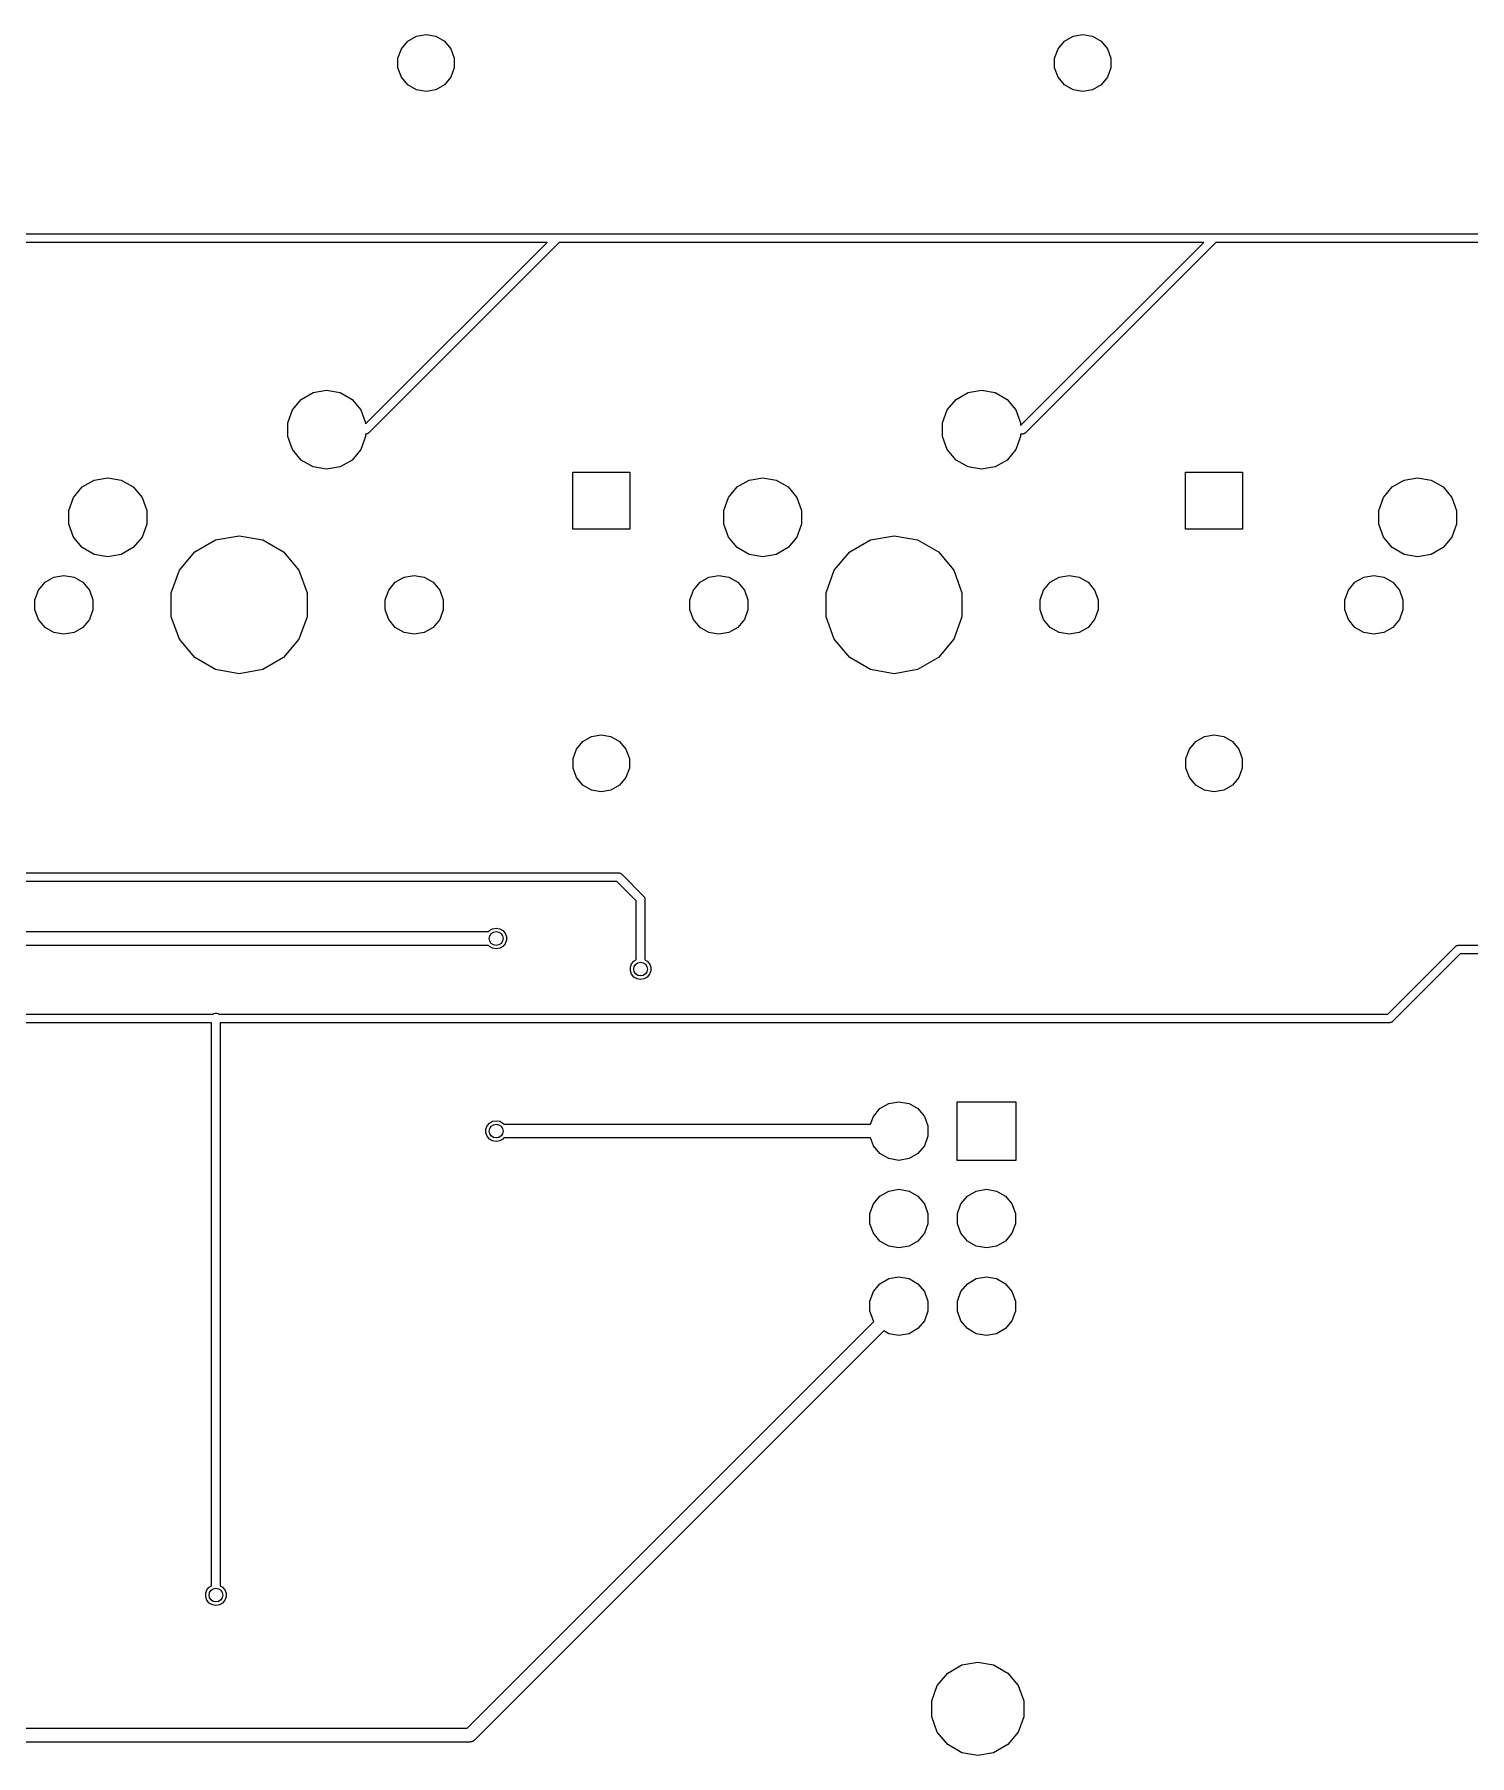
# Model space of a CAD drawing. Extents: x 45 to 336, y -254 to -147.
# Drawn here: x 184.69 to 226.32, y -253.39 to -203.45 of the extents above; entities that cross this region are included whole.
import ezdxf

# ---------------------------------------------------------------- set-up
doc = ezdxf.new("R2010")
doc.units = 0
doc.header["$MEASUREMENT"] = 0
doc.layers.add('BLACK', color=7, linetype='CONTINUOUS')

msp = doc.modelspace()

# ---------------------------------------------------------------- linework, layer by layer
at = {"layer": 'Black'}
for p, q in [((195.332, -203.866), (195.517, -203.645)), ((195.517, -203.645), (195.767, -203.501)), ((195.767, -203.501), (196.05, -203.451)), ((196.05, -203.451), (196.333, -203.501)), ((196.333, -203.501), (196.583, -203.645)), ((196.583, -203.645), (196.768, -203.866)), ((214.382, -203.866), (214.567, -203.645)), ((214.567, -203.645), (214.817, -203.501)), ((214.817, -203.501), (215.1, -203.451)), ((215.1, -203.451), (215.383, -203.501)), ((215.383, -203.501), (215.633, -203.645)), ((215.633, -203.645), (215.818, -203.866)), ((195.234, -204.136), (195.332, -203.866)), ((195.234, -204.424), (195.234, -204.136)), ((196.768, -203.866), (196.866, -204.136)), ((196.866, -204.136), (196.866, -204.424)), ((214.284, -204.136), (214.382, -203.866)), ((214.284, -204.424), (214.284, -204.136)), ((215.818, -203.866), (215.916, -204.136)), ((215.916, -204.136), (215.916, -204.424)), ((195.332, -204.694), (195.234, -204.424)), ((195.517, -204.915), (195.332, -204.694)), ((196.768, -204.694), (196.583, -204.915)), ((196.866, -204.424), (196.768, -204.694)), ((214.382, -204.694), (214.284, -204.424)), ((214.567, -204.915), (214.382, -204.694)), ((215.818, -204.694), (215.633, -204.915)), ((215.916, -204.424), (215.818, -204.694)), ((195.767, -205.059), (195.517, -204.915)), ((196.05, -205.109), (195.767, -205.059)), ((196.333, -205.059), (196.05, -205.109)), ((196.583, -204.915), (196.333, -205.059)), ((214.817, -205.059), (214.567, -204.915)), ((215.1, -205.109), (214.817, -205.059)), ((215.383, -205.059), (215.1, -205.109)), ((215.633, -204.915), (215.383, -205.059)), ((180.81, -209.235), (199.86, -209.235)), ((199.558, -209.485), (180.862, -209.485)), ((194.295, -214.748), (199.558, -209.485)), ((199.912, -209.485), (194.388, -215.008)), ((199.86, -209.235), (215.1, -209.235)), ((215.1, -209.485), (199.912, -209.485)), ((213.298, -214.795), (218.608, -209.485)), ((218.962, -209.485), (213.438, -215.008)), ((215.1, -209.235), (218.91, -209.235)), ((218.608, -209.485), (215.1, -209.485)), ((218.91, -209.235), (237.96, -209.235)), ((237.658, -209.485), (218.962, -209.485)), ((192.171, -214.346), (192.427, -214.041)), ((192.427, -214.041), (192.773, -213.842)), ((192.773, -213.842), (193.165, -213.773)), ((193.165, -213.773), (193.557, -213.842)), ((193.557, -213.842), (193.903, -214.041)), ((193.903, -214.041), (194.159, -214.346)), ((211.171, -214.346), (211.427, -214.041)), ((211.427, -214.041), (211.773, -213.842)), ((211.773, -213.842), (212.165, -213.773)), ((212.165, -213.773), (212.557, -213.842)), ((212.557, -213.842), (212.903, -214.041)), ((212.903, -214.041), (213.159, -214.346)), ((192.035, -214.721), (192.171, -214.346)), ((192.035, -215.119), (192.035, -214.721)), ((194.159, -214.346), (194.295, -214.721)), ((194.295, -214.721), (194.295, -214.748)), ((211.035, -214.721), (211.171, -214.346)), ((211.035, -215.119), (211.035, -214.721)), ((213.159, -214.346), (213.295, -214.721)), ((213.295, -214.721), (213.295, -214.795)), ((192.171, -215.494), (192.035, -215.119)), ((194.295, -215.119), (194.159, -215.494)), ((194.3, -215.045), (194.295, -215.045)), ((194.295, -215.045), (194.295, -215.119)), ((194.305, -215.044), (194.3, -215.045)), ((194.311, -215.045), (194.305, -215.044)), ((194.327, -215.04), (194.311, -215.045)), ((194.343, -215.037), (194.327, -215.04)), ((194.348, -215.035), (194.343, -215.037)), ((194.353, -215.033), (194.348, -215.035)), ((194.366, -215.024), (194.353, -215.033)), ((194.38, -215.016), (194.366, -215.024)), ((194.384, -215.012), (194.38, -215.016)), ((194.388, -215.008), (194.384, -215.012)), ((211.171, -215.494), (211.035, -215.119)), ((213.295, -215.119), (213.159, -215.494)), ((213.295, -214.795), (213.298, -214.795)), ((213.35, -215.045), (213.295, -215.045)), ((213.295, -215.045), (213.295, -215.119)), ((213.355, -215.044), (213.35, -215.045)), ((213.361, -215.045), (213.355, -215.044)), ((213.377, -215.04), (213.361, -215.045)), ((213.393, -215.037), (213.377, -215.04)), ((213.398, -215.035), (213.393, -215.037)), ((213.403, -215.033), (213.398, -215.035)), ((213.416, -215.024), (213.403, -215.033)), ((213.43, -215.016), (213.416, -215.024)), ((213.434, -215.012), (213.43, -215.016)), ((213.438, -215.008), (213.434, -215.012)), ((192.427, -215.799), (192.171, -215.494)), ((194.159, -215.494), (193.903, -215.799)), ((211.427, -215.799), (211.171, -215.494)), ((213.159, -215.494), (212.903, -215.799)), ((192.773, -215.998), (192.427, -215.799)), ((193.165, -216.067), (192.773, -215.998)), ((193.557, -215.998), (193.165, -216.067)), ((193.903, -215.799), (193.557, -215.998)), ((200.304, -217.805), (200.304, -216.154)), ((200.304, -216.154), (201.956, -216.154)), ((201.956, -216.154), (201.956, -217.805)), ((211.773, -215.998), (211.427, -215.799)), ((212.165, -216.067), (211.773, -215.998)), ((212.557, -215.998), (212.165, -216.067)), ((212.903, -215.799), (212.557, -215.998)), ((218.084, -217.805), (218.084, -216.154)), ((218.084, -216.154), (219.736, -216.154)), ((219.736, -216.154), (219.736, -217.805)), ((185.821, -216.886), (186.077, -216.581)), ((186.077, -216.581), (186.423, -216.382)), ((186.423, -216.382), (186.815, -216.313)), ((186.815, -216.313), (187.207, -216.382)), ((187.207, -216.382), (187.553, -216.581)), ((187.553, -216.581), (187.809, -216.886)), ((204.821, -216.886), (205.077, -216.581)), ((205.077, -216.581), (205.423, -216.382)), ((205.423, -216.382), (205.815, -216.313)), ((205.815, -216.313), (206.207, -216.382)), ((206.207, -216.382), (206.553, -216.581)), ((206.553, -216.581), (206.809, -216.886)), ((223.821, -216.886), (224.077, -216.581)), ((224.077, -216.581), (224.423, -216.382)), ((224.423, -216.382), (224.815, -216.313)), ((224.815, -216.313), (225.207, -216.382)), ((225.207, -216.382), (225.553, -216.581)), ((225.553, -216.581), (225.809, -216.886)), ((185.685, -217.261), (185.821, -216.886)), ((187.809, -216.886), (187.945, -217.261)), ((204.685, -217.261), (204.821, -216.886)), ((206.809, -216.886), (206.945, -217.261)), ((223.685, -217.261), (223.821, -216.886)), ((225.809, -216.886), (225.945, -217.261)), ((185.685, -217.659), (185.685, -217.261)), ((185.821, -218.034), (185.685, -217.659)), ((187.945, -217.659), (187.809, -218.034)), ((187.945, -217.261), (187.945, -217.659)), ((204.685, -217.659), (204.685, -217.261)), ((204.821, -218.034), (204.685, -217.659)), ((206.945, -217.659), (206.809, -218.034)), ((206.945, -217.261), (206.945, -217.659)), ((223.685, -217.659), (223.685, -217.261)), ((223.821, -218.034), (223.685, -217.659)), ((225.945, -217.659), (225.809, -218.034)), ((225.945, -217.261), (225.945, -217.659)), ((186.077, -218.339), (185.821, -218.034)), ((187.809, -218.034), (187.553, -218.339)), ((189.338, -218.467), (189.94, -218.119)), ((189.94, -218.119), (190.625, -217.998)), ((190.625, -217.998), (191.31, -218.119)), ((191.31, -218.119), (191.912, -218.467)), ((201.956, -217.805), (200.304, -217.805)), ((205.077, -218.339), (204.821, -218.034)), ((206.809, -218.034), (206.553, -218.339)), ((208.338, -218.467), (208.94, -218.119)), ((208.94, -218.119), (209.625, -217.998)), ((209.625, -217.998), (210.31, -218.119)), ((210.31, -218.119), (210.912, -218.467)), ((219.736, -217.805), (218.084, -217.805)), ((224.077, -218.339), (223.821, -218.034)), ((225.809, -218.034), (225.553, -218.339)), ((186.423, -218.538), (186.077, -218.339)), ((186.815, -218.607), (186.423, -218.538)), ((187.207, -218.538), (186.815, -218.607)), ((187.553, -218.339), (187.207, -218.538)), ((188.892, -218.999), (189.338, -218.467)), ((191.912, -218.467), (192.358, -218.999)), ((205.423, -218.538), (205.077, -218.339)), ((205.815, -218.607), (205.423, -218.538)), ((206.207, -218.538), (205.815, -218.607)), ((206.553, -218.339), (206.207, -218.538)), ((207.892, -218.999), (208.338, -218.467)), ((210.912, -218.467), (211.358, -218.999)), ((224.423, -218.538), (224.077, -218.339)), ((224.815, -218.607), (224.423, -218.538)), ((225.207, -218.538), (224.815, -218.607)), ((225.553, -218.339), (225.207, -218.538)), ((184.996, -219.346), (185.253, -219.197)), ((185.253, -219.197), (185.545, -219.146)), ((185.545, -219.146), (185.837, -219.197)), ((185.837, -219.197), (186.094, -219.346)), ((188.654, -219.652), (188.892, -218.999)), ((192.358, -218.999), (192.596, -219.652)), ((195.156, -219.346), (195.413, -219.197)), ((195.413, -219.197), (195.705, -219.146)), ((195.705, -219.146), (195.997, -219.197)), ((195.997, -219.197), (196.254, -219.346)), ((203.996, -219.346), (204.253, -219.197)), ((204.253, -219.197), (204.545, -219.146)), ((204.545, -219.146), (204.837, -219.197)), ((204.837, -219.197), (205.094, -219.346)), ((207.654, -219.652), (207.892, -218.999)), ((211.358, -218.999), (211.596, -219.652)), ((214.156, -219.346), (214.413, -219.197)), ((214.413, -219.197), (214.705, -219.146)), ((214.705, -219.146), (214.997, -219.197)), ((214.997, -219.197), (215.254, -219.346)), ((222.996, -219.346), (223.253, -219.197)), ((223.253, -219.197), (223.545, -219.146)), ((223.545, -219.146), (223.837, -219.197)), ((223.837, -219.197), (224.094, -219.346)), ((184.704, -219.852), (184.805, -219.573)), ((184.805, -219.573), (184.996, -219.346)), ((186.094, -219.346), (186.285, -219.573)), ((186.285, -219.573), (186.386, -219.852)), ((188.654, -220.348), (188.654, -219.652)), ((192.596, -219.652), (192.596, -220.348)), ((194.864, -219.852), (194.965, -219.573)), ((194.965, -219.573), (195.156, -219.346)), ((196.254, -219.346), (196.445, -219.573)), ((196.445, -219.573), (196.546, -219.852)), ((203.704, -219.852), (203.805, -219.573)), ((203.805, -219.573), (203.996, -219.346)), ((205.094, -219.346), (205.285, -219.573)), ((205.285, -219.573), (205.386, -219.852)), ((207.654, -220.348), (207.654, -219.652)), ((211.596, -219.652), (211.596, -220.348)), ((213.864, -219.852), (213.965, -219.573)), ((213.965, -219.573), (214.156, -219.346)), ((215.254, -219.346), (215.445, -219.573)), ((215.445, -219.573), (215.546, -219.852)), ((222.704, -219.852), (222.805, -219.573)), ((222.805, -219.573), (222.996, -219.346)), ((224.094, -219.346), (224.285, -219.573)), ((224.285, -219.573), (224.386, -219.852)), ((184.704, -220.148), (184.704, -219.852)), ((184.805, -220.427), (184.704, -220.148)), ((186.386, -220.148), (186.285, -220.427)), ((186.386, -219.852), (186.386, -220.148)), ((194.864, -220.148), (194.864, -219.852)), ((194.965, -220.427), (194.864, -220.148)), ((196.546, -220.148), (196.445, -220.427)), ((196.546, -219.852), (196.546, -220.148)), ((203.704, -220.148), (203.704, -219.852)), ((203.805, -220.427), (203.704, -220.148)), ((205.386, -220.148), (205.285, -220.427)), ((205.386, -219.852), (205.386, -220.148)), ((213.864, -220.148), (213.864, -219.852)), ((213.965, -220.427), (213.864, -220.148)), ((215.546, -220.148), (215.445, -220.427)), ((215.546, -219.852), (215.546, -220.148)), ((222.704, -220.148), (222.704, -219.852)), ((222.805, -220.427), (222.704, -220.148)), ((224.386, -220.148), (224.285, -220.427)), ((224.386, -219.852), (224.386, -220.148)), ((184.996, -220.654), (184.805, -220.427)), ((185.253, -220.803), (184.996, -220.654)), ((186.094, -220.654), (185.837, -220.803)), ((186.285, -220.427), (186.094, -220.654)), ((188.892, -221.001), (188.654, -220.348)), ((192.596, -220.348), (192.358, -221.001)), ((195.156, -220.654), (194.965, -220.427)), ((195.413, -220.803), (195.156, -220.654)), ((196.254, -220.654), (195.997, -220.803)), ((196.445, -220.427), (196.254, -220.654)), ((203.996, -220.654), (203.805, -220.427)), ((204.253, -220.803), (203.996, -220.654)), ((205.094, -220.654), (204.837, -220.803)), ((205.285, -220.427), (205.094, -220.654)), ((207.892, -221.001), (207.654, -220.348)), ((211.596, -220.348), (211.358, -221.001)), ((214.156, -220.654), (213.965, -220.427)), ((214.413, -220.803), (214.156, -220.654)), ((215.254, -220.654), (214.997, -220.803)), ((215.445, -220.427), (215.254, -220.654)), ((222.996, -220.654), (222.805, -220.427)), ((223.253, -220.803), (222.996, -220.654)), ((224.094, -220.654), (223.837, -220.803)), ((224.285, -220.427), (224.094, -220.654)), ((185.545, -220.854), (185.253, -220.803)), ((185.837, -220.803), (185.545, -220.854)), ((189.338, -221.533), (188.892, -221.001)), ((192.358, -221.001), (191.912, -221.533)), ((195.705, -220.854), (195.413, -220.803)), ((195.997, -220.803), (195.705, -220.854)), ((204.545, -220.854), (204.253, -220.803)), ((204.837, -220.803), (204.545, -220.854)), ((208.338, -221.533), (207.892, -221.001)), ((211.358, -221.001), (210.912, -221.533)), ((214.705, -220.854), (214.413, -220.803)), ((214.997, -220.803), (214.705, -220.854)), ((223.545, -220.854), (223.253, -220.803)), ((223.837, -220.803), (223.545, -220.854)), ((189.94, -221.881), (189.338, -221.533)), ((191.912, -221.533), (191.31, -221.881)), ((208.94, -221.881), (208.338, -221.533)), ((210.912, -221.533), (210.31, -221.881)), ((190.625, -222.002), (189.94, -221.881)), ((191.31, -221.881), (190.625, -222.002)), ((209.625, -222.002), (208.94, -221.881)), ((210.31, -221.881), (209.625, -222.002)), ((200.314, -224.456), (200.412, -224.186)), ((200.412, -224.186), (200.597, -223.965)), ((200.597, -223.965), (200.847, -223.821)), ((200.847, -223.821), (201.13, -223.771)), ((201.13, -223.771), (201.413, -223.821)), ((201.413, -223.821), (201.663, -223.965)), ((201.663, -223.965), (201.848, -224.186)), ((201.848, -224.186), (201.946, -224.456)), ((218.094, -224.456), (218.192, -224.186)), ((218.192, -224.186), (218.377, -223.965)), ((218.377, -223.965), (218.627, -223.821)), ((218.627, -223.821), (218.91, -223.771)), ((218.91, -223.771), (219.193, -223.821)), ((219.193, -223.821), (219.443, -223.965)), ((219.443, -223.965), (219.628, -224.186)), ((219.628, -224.186), (219.726, -224.456)), ((200.314, -224.744), (200.314, -224.456)), ((201.946, -224.456), (201.946, -224.744)), ((218.094, -224.744), (218.094, -224.456)), ((219.726, -224.456), (219.726, -224.744)), ((200.412, -225.014), (200.314, -224.744)), ((200.597, -225.235), (200.412, -225.014)), ((201.848, -225.014), (201.663, -225.235)), ((201.946, -224.744), (201.848, -225.014)), ((218.192, -225.014), (218.094, -224.744)), ((218.377, -225.235), (218.192, -225.014)), ((219.628, -225.014), (219.443, -225.235)), ((219.726, -224.744), (219.628, -225.014)), ((200.847, -225.379), (200.597, -225.235)), ((201.13, -225.429), (200.847, -225.379)), ((201.413, -225.379), (201.13, -225.429)), ((201.663, -225.235), (201.413, -225.379)), ((218.627, -225.379), (218.377, -225.235)), ((218.91, -225.429), (218.627, -225.379)), ((219.193, -225.379), (218.91, -225.429)), ((219.443, -225.235), (219.193, -225.379)), ((152.108, -227.777), (201.638, -227.777)), ((201.586, -228.027), (152.16, -228.027)), ((202.148, -228.589), (201.586, -228.027)), ((201.638, -227.777), (201.643, -227.778)), ((201.643, -227.778), (201.649, -227.777)), ((201.649, -227.777), (201.665, -227.782)), ((201.665, -227.782), (201.681, -227.785)), ((201.681, -227.785), (201.686, -227.787)), ((201.686, -227.787), (201.691, -227.789)), ((201.691, -227.789), (201.704, -227.798)), ((201.704, -227.798), (201.718, -227.806)), ((201.718, -227.806), (201.722, -227.81)), ((201.722, -227.81), (201.726, -227.814)), ((201.726, -227.814), (202.361, -228.449)), ((202.148, -229.299), (202.148, -228.589)), ((202.361, -228.449), (202.365, -228.453)), ((202.365, -228.453), (202.369, -228.457)), ((202.369, -228.457), (202.377, -228.471)), ((202.377, -228.471), (202.386, -228.484)), ((202.386, -228.484), (202.388, -228.489)), ((202.388, -228.489), (202.39, -228.494)), ((202.39, -228.494), (202.393, -228.51)), ((202.393, -228.51), (202.398, -228.526)), ((202.398, -228.526), (202.397, -228.532)), ((202.397, -228.532), (202.398, -228.537)), ((202.398, -228.537), (202.398, -229.299)), ((161.259, -229.48), (197.863, -229.48)), ((197.863, -229.48), (197.888, -229.449)), ((197.888, -229.449), (197.979, -229.397)), ((197.979, -229.397), (198.082, -229.379)), ((198.082, -229.379), (198.185, -229.397)), ((198.185, -229.397), (198.276, -229.449)), ((198.276, -229.449), (198.343, -229.529)), ((198.343, -229.529), (198.379, -229.628)), ((198.379, -229.628), (198.379, -229.732)), ((202.148, -230.299), (202.148, -229.299)), ((202.398, -229.299), (202.398, -230.299)), ((197.863, -229.88), (161.259, -229.88)), ((197.888, -229.911), (197.863, -229.88)), ((197.979, -229.963), (197.888, -229.911)), ((198.082, -229.981), (197.979, -229.963)), ((198.185, -229.963), (198.082, -229.981)), ((198.276, -229.911), (198.185, -229.963)), ((198.343, -229.831), (198.276, -229.911)), ((198.379, -229.732), (198.343, -229.831)), ((223.948, -231.875), (225.912, -229.912)), ((226.052, -230.125), (224.088, -232.088)), ((225.912, -229.912), (225.916, -229.908)), ((225.916, -229.908), (225.92, -229.904)), ((225.92, -229.904), (225.934, -229.896)), ((225.934, -229.896), (225.947, -229.887)), ((225.947, -229.887), (225.952, -229.885)), ((225.952, -229.885), (225.957, -229.883)), ((225.957, -229.883), (225.973, -229.88)), ((225.973, -229.88), (225.989, -229.875)), ((225.989, -229.875), (225.995, -229.876)), ((225.995, -229.876), (226, -229.875)), ((226, -229.875), (233, -229.875)), ((232.948, -230.125), (226.052, -230.125)), ((201.976, -230.517), (202.012, -230.418)), ((201.976, -230.621), (201.976, -230.517)), ((202.012, -230.72), (201.976, -230.621)), ((202.012, -230.418), (202.079, -230.338)), ((202.079, -230.338), (202.148, -230.299)), ((202.398, -230.299), (202.467, -230.338)), ((202.467, -230.338), (202.534, -230.418)), ((202.534, -230.418), (202.57, -230.517)), ((202.57, -230.621), (202.534, -230.72)), ((202.57, -230.517), (202.57, -230.621)), ((202.079, -230.8), (202.012, -230.72)), ((202.17, -230.852), (202.079, -230.8)), ((202.273, -230.87), (202.17, -230.852)), ((202.376, -230.852), (202.273, -230.87)), ((202.467, -230.8), (202.376, -230.852)), ((202.534, -230.72), (202.467, -230.8)), ((184, -231.875), (189.871, -231.875)), ((189.829, -232.125), (184.052, -232.125)), ((189.829, -236.538), (189.829, -232.125)), ((189.871, -231.875), (189.891, -231.858)), ((189.891, -231.858), (189.932, -231.843)), ((189.932, -231.843), (189.976, -231.843)), ((189.976, -231.843), (190.016, -231.858)), ((190.016, -231.858), (190.037, -231.875)), ((190.037, -231.875), (194, -231.875)), ((194, -232.125), (190.079, -232.125)), ((190.079, -232.125), (190.079, -236.538)), ((194, -231.875), (223.948, -231.875)), ((224, -232.125), (194, -232.125)), ((224.005, -232.124), (224, -232.125)), ((224.011, -232.125), (224.005, -232.124)), ((224.027, -232.12), (224.011, -232.125)), ((224.043, -232.117), (224.027, -232.12)), ((224.048, -232.115), (224.043, -232.117)), ((224.053, -232.113), (224.048, -232.115)), ((224.066, -232.104), (224.053, -232.113)), ((224.08, -232.096), (224.066, -232.104)), ((224.084, -232.092), (224.08, -232.096)), ((224.088, -232.088), (224.084, -232.092)), ((209.027, -234.843), (209.216, -234.617)), ((209.216, -234.617), (209.472, -234.469)), ((209.472, -234.469), (209.763, -234.418)), ((209.763, -234.418), (209.769, -234.418)), ((209.769, -234.418), (210.06, -234.469)), ((210.06, -234.469), (210.316, -234.617)), ((210.316, -234.617), (210.505, -234.843)), ((211.456, -236.118), (211.456, -234.418)), ((211.456, -234.418), (213.156, -234.418)), ((213.156, -234.418), (213.156, -236.118)), ((197.785, -235.216), (197.821, -235.117)), ((197.821, -235.117), (197.888, -235.037)), ((197.888, -235.037), (197.979, -234.985)), ((197.979, -234.985), (198.082, -234.967)), ((198.082, -234.967), (198.185, -234.985)), ((198.185, -234.985), (198.276, -235.037)), ((198.276, -235.037), (198.301, -235.068)), ((198.301, -235.068), (208.945, -235.068)), ((208.945, -235.068), (209.027, -234.843)), ((210.505, -234.843), (210.606, -235.12)), ((210.606, -235.12), (210.606, -235.416)), ((197.785, -235.32), (197.785, -235.216)), ((197.821, -235.419), (197.785, -235.32)), ((197.888, -235.499), (197.821, -235.419)), ((197.979, -235.551), (197.888, -235.499)), ((198.082, -235.569), (197.979, -235.551)), ((198.185, -235.551), (198.082, -235.569)), ((198.276, -235.499), (198.185, -235.551)), ((198.301, -235.468), (198.276, -235.499)), ((208.945, -235.468), (198.301, -235.468)), ((209.027, -235.693), (208.945, -235.468)), ((209.216, -235.919), (209.027, -235.693)), ((210.505, -235.693), (210.316, -235.919)), ((210.606, -235.416), (210.505, -235.693)), ((209.472, -236.067), (209.216, -235.919)), ((209.763, -236.118), (209.472, -236.067)), ((209.769, -236.118), (209.763, -236.118)), ((210.06, -236.067), (209.769, -236.118)), ((210.316, -235.919), (210.06, -236.067)), ((213.156, -236.118), (211.456, -236.118)), ((189.829, -248.46), (189.829, -236.538)), ((190.079, -236.538), (190.079, -248.46)), ((209.027, -237.383), (209.216, -237.157)), ((209.216, -237.157), (209.472, -237.009)), ((209.472, -237.009), (209.763, -236.958)), ((209.763, -236.958), (209.769, -236.958)), ((209.769, -236.958), (210.06, -237.009)), ((210.06, -237.009), (210.316, -237.157)), ((210.316, -237.157), (210.505, -237.383)), ((211.567, -237.383), (211.756, -237.157)), ((211.756, -237.157), (212.012, -237.009)), ((212.012, -237.009), (212.303, -236.958)), ((212.303, -236.958), (212.309, -236.958)), ((212.309, -236.958), (212.6, -237.009)), ((212.6, -237.009), (212.856, -237.157)), ((212.856, -237.157), (213.045, -237.383)), ((208.926, -237.66), (209.027, -237.383)), ((208.926, -237.956), (208.926, -237.66)), ((210.505, -237.383), (210.606, -237.66)), ((210.606, -237.66), (210.606, -237.956)), ((211.466, -237.66), (211.567, -237.383)), ((211.466, -237.956), (211.466, -237.66)), ((213.045, -237.383), (213.146, -237.66)), ((213.146, -237.66), (213.146, -237.956)), ((209.027, -238.233), (208.926, -237.956)), ((210.606, -237.956), (210.505, -238.233)), ((211.567, -238.233), (211.466, -237.956)), ((213.146, -237.956), (213.045, -238.233)), ((209.216, -238.459), (209.027, -238.233)), ((209.472, -238.607), (209.216, -238.459)), ((209.763, -238.658), (209.472, -238.607)), ((209.769, -238.658), (209.763, -238.658)), ((210.06, -238.607), (209.769, -238.658)), ((210.316, -238.459), (210.06, -238.607)), ((210.505, -238.233), (210.316, -238.459)), ((211.756, -238.459), (211.567, -238.233)), ((212.012, -238.607), (211.756, -238.459)), ((212.303, -238.658), (212.012, -238.607)), ((212.309, -238.658), (212.303, -238.658)), ((212.6, -238.607), (212.309, -238.658)), ((212.856, -238.459), (212.6, -238.607)), ((213.045, -238.233), (212.856, -238.459)), ((209.216, -239.697), (209.472, -239.549)), ((209.472, -239.549), (209.763, -239.498)), ((209.763, -239.498), (209.769, -239.498)), ((209.769, -239.498), (210.06, -239.549)), ((210.06, -239.549), (210.316, -239.697)), ((211.756, -239.697), (212.012, -239.549)), ((212.012, -239.549), (212.303, -239.498)), ((212.303, -239.498), (212.309, -239.498)), ((212.309, -239.498), (212.6, -239.549)), ((212.6, -239.549), (212.856, -239.697)), ((208.926, -240.2), (209.027, -239.923)), ((209.027, -239.923), (209.216, -239.697)), ((210.316, -239.697), (210.505, -239.923)), ((210.505, -239.923), (210.606, -240.2)), ((211.466, -240.2), (211.567, -239.923)), ((211.567, -239.923), (211.756, -239.697)), ((212.856, -239.697), (213.045, -239.923)), ((213.045, -239.923), (213.146, -240.2)), ((208.926, -240.496), (208.926, -240.2)), ((209.027, -240.773), (208.926, -240.496)), ((210.606, -240.496), (210.505, -240.773)), ((210.606, -240.2), (210.606, -240.496)), ((211.466, -240.496), (211.466, -240.2)), ((211.567, -240.773), (211.466, -240.496)), ((213.146, -240.496), (213.045, -240.773)), ((213.146, -240.2), (213.146, -240.496)), ((197.237, -252.594), (209.041, -240.79)), ((209.331, -241.066), (197.461, -252.935)), ((209.041, -240.79), (209.027, -240.773)), ((209.472, -241.147), (209.331, -241.066)), ((209.763, -241.198), (209.472, -241.147)), ((210.06, -241.147), (209.769, -241.198)), ((210.316, -240.999), (210.06, -241.147)), ((210.505, -240.773), (210.316, -240.999)), ((211.756, -240.999), (211.567, -240.773)), ((212.012, -241.147), (211.756, -240.999)), ((212.303, -241.198), (212.012, -241.147)), ((212.6, -241.147), (212.309, -241.198)), ((212.856, -240.999), (212.6, -241.147)), ((213.045, -240.773), (212.856, -240.999)), ((209.769, -241.198), (209.763, -241.198)), ((212.309, -241.198), (212.303, -241.198)), ((189.657, -248.678), (189.693, -248.579)), ((189.657, -248.782), (189.657, -248.678)), ((189.693, -248.579), (189.76, -248.499)), ((189.76, -248.499), (189.829, -248.46)), ((190.079, -248.46), (190.148, -248.499)), ((190.148, -248.499), (190.215, -248.579)), ((190.215, -248.579), (190.251, -248.678)), ((190.251, -248.678), (190.251, -248.782)), ((189.693, -248.881), (189.657, -248.782)), ((189.76, -248.961), (189.693, -248.881)), ((189.851, -249.013), (189.76, -248.961)), ((189.954, -249.031), (189.851, -249.013)), ((190.057, -249.013), (189.954, -249.031)), ((190.148, -248.961), (190.057, -249.013)), ((190.215, -248.881), (190.148, -248.961)), ((190.251, -248.782), (190.215, -248.881)), ((211.589, -250.759), (212.052, -250.677)), ((212.052, -250.677), (212.515, -250.759)), ((210.878, -251.354), (211.181, -250.994)), ((211.181, -250.994), (211.589, -250.759)), ((212.515, -250.759), (212.923, -250.994)), ((212.923, -250.994), (213.226, -251.354)), ((210.717, -251.797), (210.878, -251.354)), ((213.226, -251.354), (213.387, -251.797)), ((210.717, -252.267), (210.717, -251.797)), ((213.387, -251.797), (213.387, -252.267)), ((153.207, -252.594), (197.237, -252.594)), ((210.878, -252.71), (210.717, -252.267)), ((213.387, -252.267), (213.226, -252.71)), ((197.32, -252.994), (153.124, -252.994)), ((197.329, -252.992), (197.32, -252.994)), ((197.337, -252.993), (197.329, -252.992)), ((197.363, -252.986), (197.337, -252.993)), ((197.388, -252.982), (197.363, -252.986)), ((197.396, -252.978), (197.388, -252.982)), ((197.405, -252.975), (197.396, -252.978)), ((197.426, -252.96), (197.405, -252.975)), ((197.449, -252.947), (197.426, -252.96)), ((197.454, -252.94), (197.449, -252.947)), ((197.461, -252.935), (197.454, -252.94)), ((211.181, -253.07), (210.878, -252.71)), ((211.589, -253.305), (211.181, -253.07)), ((212.923, -253.07), (212.515, -253.305)), ((213.226, -252.71), (212.923, -253.07)), ((212.052, -253.387), (211.589, -253.305)), ((212.515, -253.305), (212.052, -253.387))]:
    msp.add_line(p, q, dxfattribs=at)
for centre in [(198.082, -229.68), (202.273, -230.569), (198.082, -235.268), (189.954, -248.73)]:
    msp.add_circle(centre, 0.2, dxfattribs=at)

doc.saveas('drawing.dxf')
